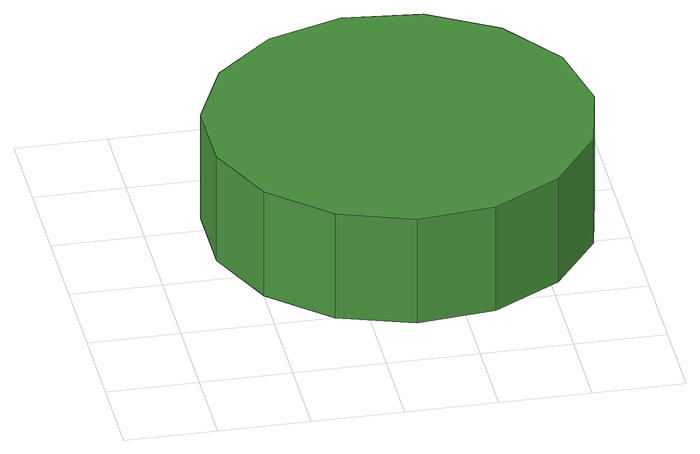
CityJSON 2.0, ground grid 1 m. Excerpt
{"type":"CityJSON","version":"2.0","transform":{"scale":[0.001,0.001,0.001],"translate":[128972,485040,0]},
"CityObjects":{
"tree1":{"type":"SolitaryVegetationObject","attributes":{"function":"something"},"geometry":[{"type":"MultiSurface","lod":"1","boundaries":[[[0,1,2,3,4,5,6,7,8,9,10,11,12,13,14]],[[15,16,17,18,19,20,21,22,23,24,25,26,27,28,29]],[[0,29,28,1]],[[1,28,27,2]],[[2,27,26,3]],[[3,26,25,4]],[[4,25,24,5]],[[5,24,23,6]],[[6,23,22,7]],[[7,22,21,8]],[[8,21,20,9]],[[9,20,19,10]],[[10,19,18,11]],[[11,18,17,12]],[[12,17,16,13]],[[13,16,15,14]],[[14,15,29,0]]]}]}
},
"vertices":[
[4767,2808,1914],[4587,3656,1914],[4078,4357,1914],[3327,4790,1914],[2465,4881,1914],[1641,4613,1914],[998,4033,1914],[645,3242,1914],[645,2375,1914],[998,1584,1914],[1641,1004,1914],[2465,736,1914],[3327,827,1914],[4078,1260,1914],[4587,1961,1914],[4587,1961,644],[4078,1260,644],[3327,827,644],[2465,736,644],[1641,1004,644],[998,1584,644],[645,2375,644],[645,3242,644],[998,4033,644],[1641,4613,644],[2465,4881,644],[3327,4790,644],[4078,4357,644],[4587,3656,644],[4767,2808,644]
]}
